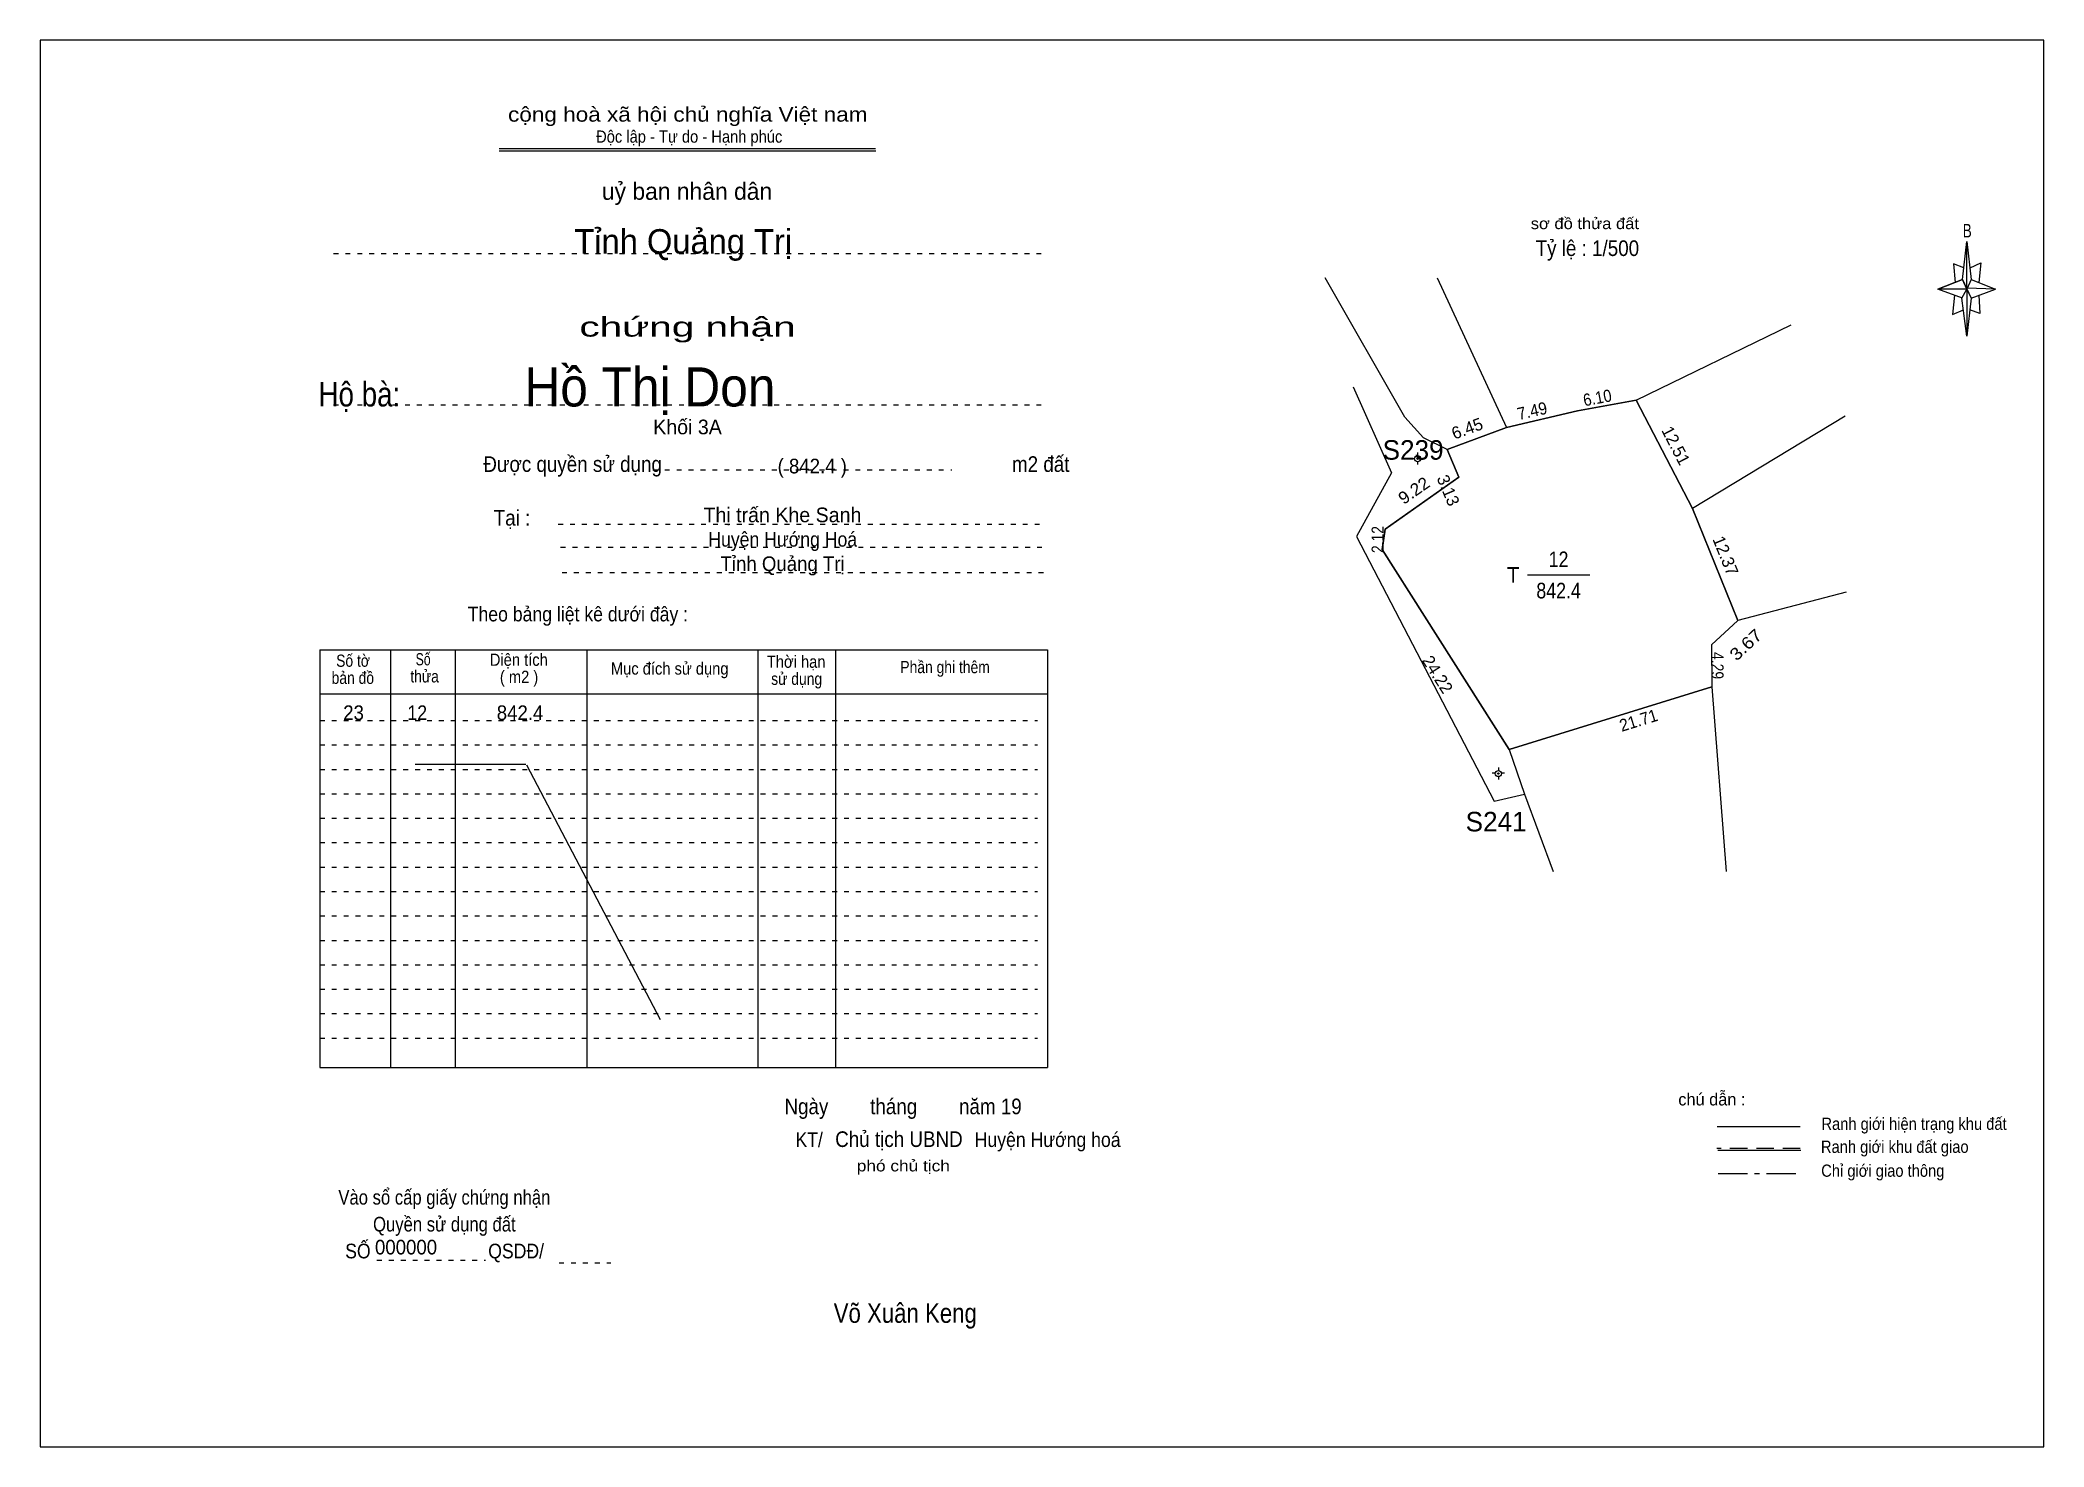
# Model space of a CAD drawing. Header units: centimetres. Extents: x -0.5 to 40.5, y 0 to 28.8.
import ezdxf
from ezdxf.enums import TextEntityAlignment as Align

# ---------------------------------------------------------------- set-up
doc = ezdxf.new("R2010")
doc.units = ezdxf.units.CM
doc.header["$LTSCALE"] = 0.12
for name, pattern in [('DOT_DASHED', [7.7, 5, -1.2, 0.3, -1.2]), ('DOTTED', [1.5, 0.3, -1.2]), ('MEDIUM_DASHED', [4.5, 3, -1.5])]:
    doc.linetypes.add(name, pattern=pattern)
for name, color, linetype, lineweight in [('1', 7, 'DOTTED', 13), ('10', 7, 'Continuous', 13), ('33', 7, 'Continuous', 13), ('34', 7, 'Continuous', 13), ('50', 7, 'Continuous', 25)]:
    doc.layers.add(name, color=color, linetype=linetype, lineweight=lineweight)
doc.layers.add('12', color=7, linetype='Continuous')

msp = doc.modelspace()

# ---------------------------------------------------------------- hatches: boundary and pattern name
at = {"layer": '10'}
for points in [[(27.7364, 20.202, 1), (27.7064, 20.202, 1)], [(29.391, 13.7544, 1), (29.361, 13.7544, 1)]]:
    msp.add_hatch(color=256, dxfattribs=at).paths.add_polyline_path(points)

# ---------------------------------------------------------------- linework, layer by layer
at = {"layer": '1', "linetype": 'Continuous'}
for p, q in [((8.91, 26.55), (16.62, 26.55)), ((8.91, 26.5), (16.63, 26.5))]:
    msp.add_line(p, q, dxfattribs=at)
at = {"layer": '1'}
for p, q in [((5.52, 24.4), (20.02, 24.4)), ((5.52, 21.3), (20.02, 21.3)), ((12.06, 19.97), (18.18, 19.97)), ((10.12, 18.86), (20.06, 18.86)), ((10.17, 18.39), (20.11, 18.39)), ((10.2, 17.87), (20.14, 17.87)), ((5.24, 14.84), (19.94, 14.84)), ((5.24, 14.34), (19.94, 14.34)), ((5.24, 13.84), (19.94, 13.84)), ((5.24, 13.34), (19.94, 13.34)), ((5.24, 12.84), (19.94, 12.84)), ((5.24, 12.34), (19.94, 12.34)), ((5.24, 11.84), (19.94, 11.84)), ((5.24, 11.34), (19.94, 11.34)), ((5.24, 10.84), (19.94, 10.84)), ((5.24, 10.34), (19.94, 10.34)), ((5.24, 9.84), (19.94, 9.84)), ((5.24, 9.34), (19.94, 9.34)), ((5.24, 8.84), (19.94, 8.84)), ((5.24, 8.34), (19.94, 8.34)), ((6.41, 3.79), (8.63, 3.79)), ((10.14, 3.74), (11.2, 3.74))]:
    msp.add_line(p, q, dxfattribs=at)
at = {"layer": '1', "linetype": 'Continuous', "lineweight": 25}
for p, q in [((5.24, 16.29), (20.14, 16.29)), ((5.24, 16.29), (5.24, 7.74)), ((6.69, 16.29), (6.69, 7.74)), ((8.01, 16.29), (8.01, 7.74)), ((10.71, 16.29), (10.71, 7.74)), ((14.21, 16.29), (14.21, 7.74)), ((15.8, 16.29), (15.8, 7.74)), ((20.14, 16.29), (20.14, 7.74)), ((5.24, 15.39), (20.14, 15.39)), ((5.24, 7.74), (20.14, 7.74))]:
    msp.add_line(p, q, dxfattribs=at)
at = {"layer": '1', "linetype": 'Continuous'}
msp.add_lwpolyline([(-0.49, -0.03), (40.55, -0.03), (40.55, 28.77), (-0.49, 28.77)], close=True, dxfattribs=at)
at = {"layer": '10'}
for p, q in [((27.66, 20.2), (27.6, 20.2)), ((27.72, 20.33), (27.72, 20.27)), ((27.72, 20.14), (27.72, 20.08)), ((27.85, 20.2), (27.79, 20.2)), ((29.32, 13.76), (29.25, 13.76)), ((29.38, 13.88), (29.38, 13.82)), ((29.38, 13.69), (29.38, 13.63)), ((29.5, 13.76), (29.44, 13.76))]:
    msp.add_line(p, q, dxfattribs=at)
for centre, radius in [((27.7214, 20.202), 0.0625), ((27.7214, 20.202), 0.015), ((29.376, 13.7544), 0.0625), ((29.376, 13.7544), 0.015)]:
    msp.add_circle(centre, radius, dxfattribs=at)
at = {"layer": '33'}
msp.add_line((29.97, 17.82), (31.25, 17.82), dxfattribs=at)
at = {"layer": '34'}
for p, q in [((28.12, 23.9), (29.54, 20.84)), ((32.2, 21.4), (35.37, 22.94)), ((29.54, 20.84), (28.33, 20.39)), ((34.28, 16.89), (33.35, 19.18)), ((36.5, 17.47), (34.28, 16.89)), ((33.75, 15.53), (34.04, 11.75)), ((29.6, 14.25), (29.91, 13.33)), ((29.91, 13.33), (30.5, 11.75))]:
    msp.add_line(p, q, dxfattribs=at)
for points in [[(28.33, 20.39), (27.84, 20.63), (27.46, 21.05), (25.83, 23.9)], [(26.4, 21.67), (27.19, 19.91), (26.47, 18.61), (29.29, 13.19), (29.91, 13.33)], [(32.2, 21.4), (31, 21.18), (29.54, 20.84)], [(36.48, 21.07), (33.35, 19.18), (32.2, 21.4)], [(28.33, 20.39), (28.57, 19.82), (27.06, 18.76), (27, 18.34), (29.6, 14.25), (33.75, 15.53)], [(34.28, 16.89), (33.74, 16.39), (33.75, 15.53)]]:
    msp.add_lwpolyline(points, dxfattribs=at)
msp.add_lwpolyline([(29.54, 20.84), (31, 21.18), (32.2, 21.4), (33.35, 19.18), (34.28, 16.89), (33.74, 16.39), (33.75, 15.53), (29.6, 14.25), (27, 18.34), (27.06, 18.76), (28.57, 19.82), (28.33, 20.39)], close=True, dxfattribs=at)
at = {"layer": '50'}
for p, q in [((38.88, 23.87), (38.97, 24.65)), ((39.06, 23.87), (39.56, 23.67)), ((38.88, 23.49), (38.38, 23.67)), ((39.06, 23.49), (38.97, 22.71)), ((39.22, 23.55), (39.24, 23.17)), ((39.24, 23.17), (39.03, 23.25))]:
    msp.add_line(p, q, dxfattribs=at)
at = {"layer": '50', "lineweight": 13}
for p, q in [((7.19, 13.95), (9.46, 13.95)), ((9.47, 13.93), (12.21, 8.72)), ((35.56, 6.52), (33.86, 6.52)), ((35.57, 6.04), (33.87, 6.04))]:
    msp.add_line(p, q, dxfattribs=at)
at = {"layer": '50', "linetype": 'MEDIUM_DASHED', "lineweight": 13}
msp.add_line((35.56, 6.08), (33.85, 6.08), dxfattribs=at)
at = {"layer": '50', "linetype": 'DOT_DASHED', "lineweight": 13}
msp.add_line((33.88, 5.57), (35.59, 5.57), dxfattribs=at)
at = {"layer": '50'}
for points in [[(38.97, 24.65), (39.06, 23.87), (38.97, 23.67)], [(38.97, 23.67), (38.38, 23.67), (38.88, 23.87), (39.06, 23.49), (39.56, 23.67), (38.97, 23.69)], [(38.97, 23.67), (38.97, 22.71), (38.87, 23.49)]]:
    msp.add_lwpolyline(points, close=True, dxfattribs=at)
for points in [[(38.97, 23.67), (38.88, 23.87), (38.38, 23.67)], [(38.91, 24.11), (38.7, 24.19), (38.73, 23.81)], [(39.04, 24.11), (39.26, 24.21), (39.22, 23.81)], [(38.72, 23.55), (38.68, 23.15), (38.9, 23.25)], [(38.97, 23.67), (39.06, 23.49), (39.56, 23.67)]]:
    msp.add_lwpolyline(points, dxfattribs=at)

# ---------------------------------------------------------------- texts
at = {"layer": '1'}
for s, height, width, p in [('cộng hoà xã hội chủ nghĩa Việt nam', 0.3, 1.15, (12.775, 27.1)), ('Độc lập - Tự do - Hạnh phúc', 0.25, 0.9, (12.805, 26.67)), ('chứng nhận', 0.4, 1.55, (12.77, 22.7)), ('Được quyền sử dụng                                                                   m2 đất', 0.32, 0.9, (14.59, 19.93)), ('Tại :', 0.32, 0.9, (9.175, 18.83)), ('Theo bảng liệt kê dưới đây :', 0.3, 0.9, (10.525, 16.87)), ('Số tờ', 0.25, 0.85, (5.92, 15.94)), ('Số ', 0.25, 0.75, (7.39, 15.97)), ('Diện tích', 0.25, 0.9, (9.315, 15.96)), ('Mục đích sử dụng', 0.25, 0.9, (12.405, 15.78)), ('Thời hạn', 0.25, 0.9, (14.995, 15.92)), ('Phần ghi thêm', 0.25, 0.85, (18.045, 15.81)), ('bản đồ', 0.25, 0.85, (5.915, 15.59)), ('thửa', 0.25, 0.85, (7.385, 15.62)), ('( m2 )', 0.25, 0.9, (9.32, 15.61)), ('sử dụng', 0.25, 0.85, (15.005, 15.57)), ('Ngày        tháng        năm 19', 0.32, 0.9, (17.185, 6.78)), ('Chủ tịch UBND', 0.32, 0.9, (17.1, 6.11)), ('Vào sổ cấp giấy chứng nhận', 0.3, 0.85, (7.79, 4.93)), ('Quyền sử dụng đất', 0.3, 0.85, (7.79, 4.38)), ('SỐ                        QSDĐ/', 0.3, 0.9, (7.795, 3.83))]:
    msp.add_text(s, height=height, dxfattribs=dict(at, width=width)).set_placement(p, align=Align.CENTER)
msp.add_text('uỷ ban nhân dân', height=0.35, dxfattribs=at).set_placement((12.76, 25.5), align=Align.CENTER)
at = {"layer": '12'}
for s, p in [('S239 ', (27.705, 20.18)), ('S241 ', (29.405, 12.57))]:
    msp.add_text(s, height=0.4, dxfattribs=at).set_placement(p, align=Align.CENTER)
at = {"layer": '33', "width": 0.85}
for s, p in [('12', (30.61, 17.98)), ('842.4', (30.61, 17.34))]:
    msp.add_text(s, height=0.32, dxfattribs=at).set_placement(p, align=Align.CENTER)
at = {"layer": '33'}
msp.add_text('T', height=0.32, dxfattribs=at).set_placement((29.81, 17.66), align=Align.RIGHT)
at = {"layer": '34'}
for s, height, p in [('Tỉnh Quảng Trị ', 0.5, (12.775, 24.4)), ('Khối 3A', 0.3, (12.77, 20.7)), ('Thị trấn Khe Sanh ', 0.3, (14.77, 18.9))]:
    msp.add_text(s, height=height, dxfattribs=at).set_placement(p, align=Align.CENTER)
for s, height, width, p in [('Hồ Thị Don', 0.8, 0.95, (12, 21.27)), ('Hộ bà:', 0.5, 0.85, (6.05, 21.27)), ('( 842.4 )', 0.3, 0.95, (15.325, 19.9)), ('Huyện Hướng Hoá ', 0.3, 0.9, (14.77, 18.4)), ('Tỉnh Quảng Trị ', 0.3, 0.95, (14.77, 17.9)), ('23', 0.3, 0.95, (5.93, 14.85)), ('12', 0.3, 0.9, (7.235, 14.85)), ('842.4', 0.3, 0.95, (9.34, 14.85)), ('000000', 0.3, 0.95, (7.005, 3.91))]:
    msp.add_text(s, height=height, dxfattribs=dict(at, width=width)).set_placement(p, align=Align.CENTER)
at = {"layer": '50'}
for s, height, width, p in [('sơ đồ thửa đất ', 0.23, 1.1, (31.195, 24.9)), ('B', 0.2756, 0.75, (38.98, 24.73)), ('Ranh giới hiện trạng khu đất', 0.25, 0.9, (37.89, 6.46)), ('KT/                               Huyện Hướng hoá ', 0.3, 0.9, (18.36, 6.11)), ('Ranh giới khu đất giao', 0.25, 0.9, (37.495, 5.99)), ('phó chủ tịch', 0.23, 1.15, (17.19, 5.61)), ('Chỉ giới giao thông', 0.25, 0.9, (37.25, 5.5)), ('Võ Xuân Keng', 0.4, 0.85, (17.23, 2.51))]:
    msp.add_text(s, height=height, dxfattribs=dict(at, width=width)).set_placement(p, align=Align.CENTER)
at = {"layer": '50', "width": 0.9}
msp.add_text('Tỷ lệ : 1/500', height=0.32, dxfattribs=at).set_placement((30.14, 24.35))
at = {"layer": '50'}
for s, rotation, width, p in [('7.49', 12.886, 0.95, (30.0971, 21.058)), ('6.10', 10.574, 0.9, (31.4271, 21.3255)), ('9.22', 34.88, 1.05, (27.7185, 19.4481)), ('2.12', 90, 0.85, (27.03, 18.545)), ('3.67', 43.01, 1.15, (34.5297, 16.3003)), ('4.29', 270, 0.85, (33.74, 15.965)), ('21.71', 17.091, 0.95, (32.2833, 14.7248))]:
    msp.add_text(s, height=0.25, rotation=rotation, dxfattribs=dict(at, width=width)).set_placement(p, align=Align.CENTER)
for s, rotation, p in [('6.45', 20.317, (28.7816, 20.7017)), ('12.51', 297.466, (32.901, 20.4127)), ('3.13', 292.958, (28.2355, 19.5038)), ('12.37', 291.982, (33.9147, 18.1668)), ('24.22', 302.371, (28.0265, 15.7169))]:
    msp.add_text(s, height=0.25, rotation=rotation, dxfattribs=at).set_placement(p, align=Align.CENTER)
msp.add_text('chú dẫn :', height=0.25, dxfattribs=at).set_placement((33.75, 6.96), align=Align.CENTER)

doc.saveas('drawing.dxf')
